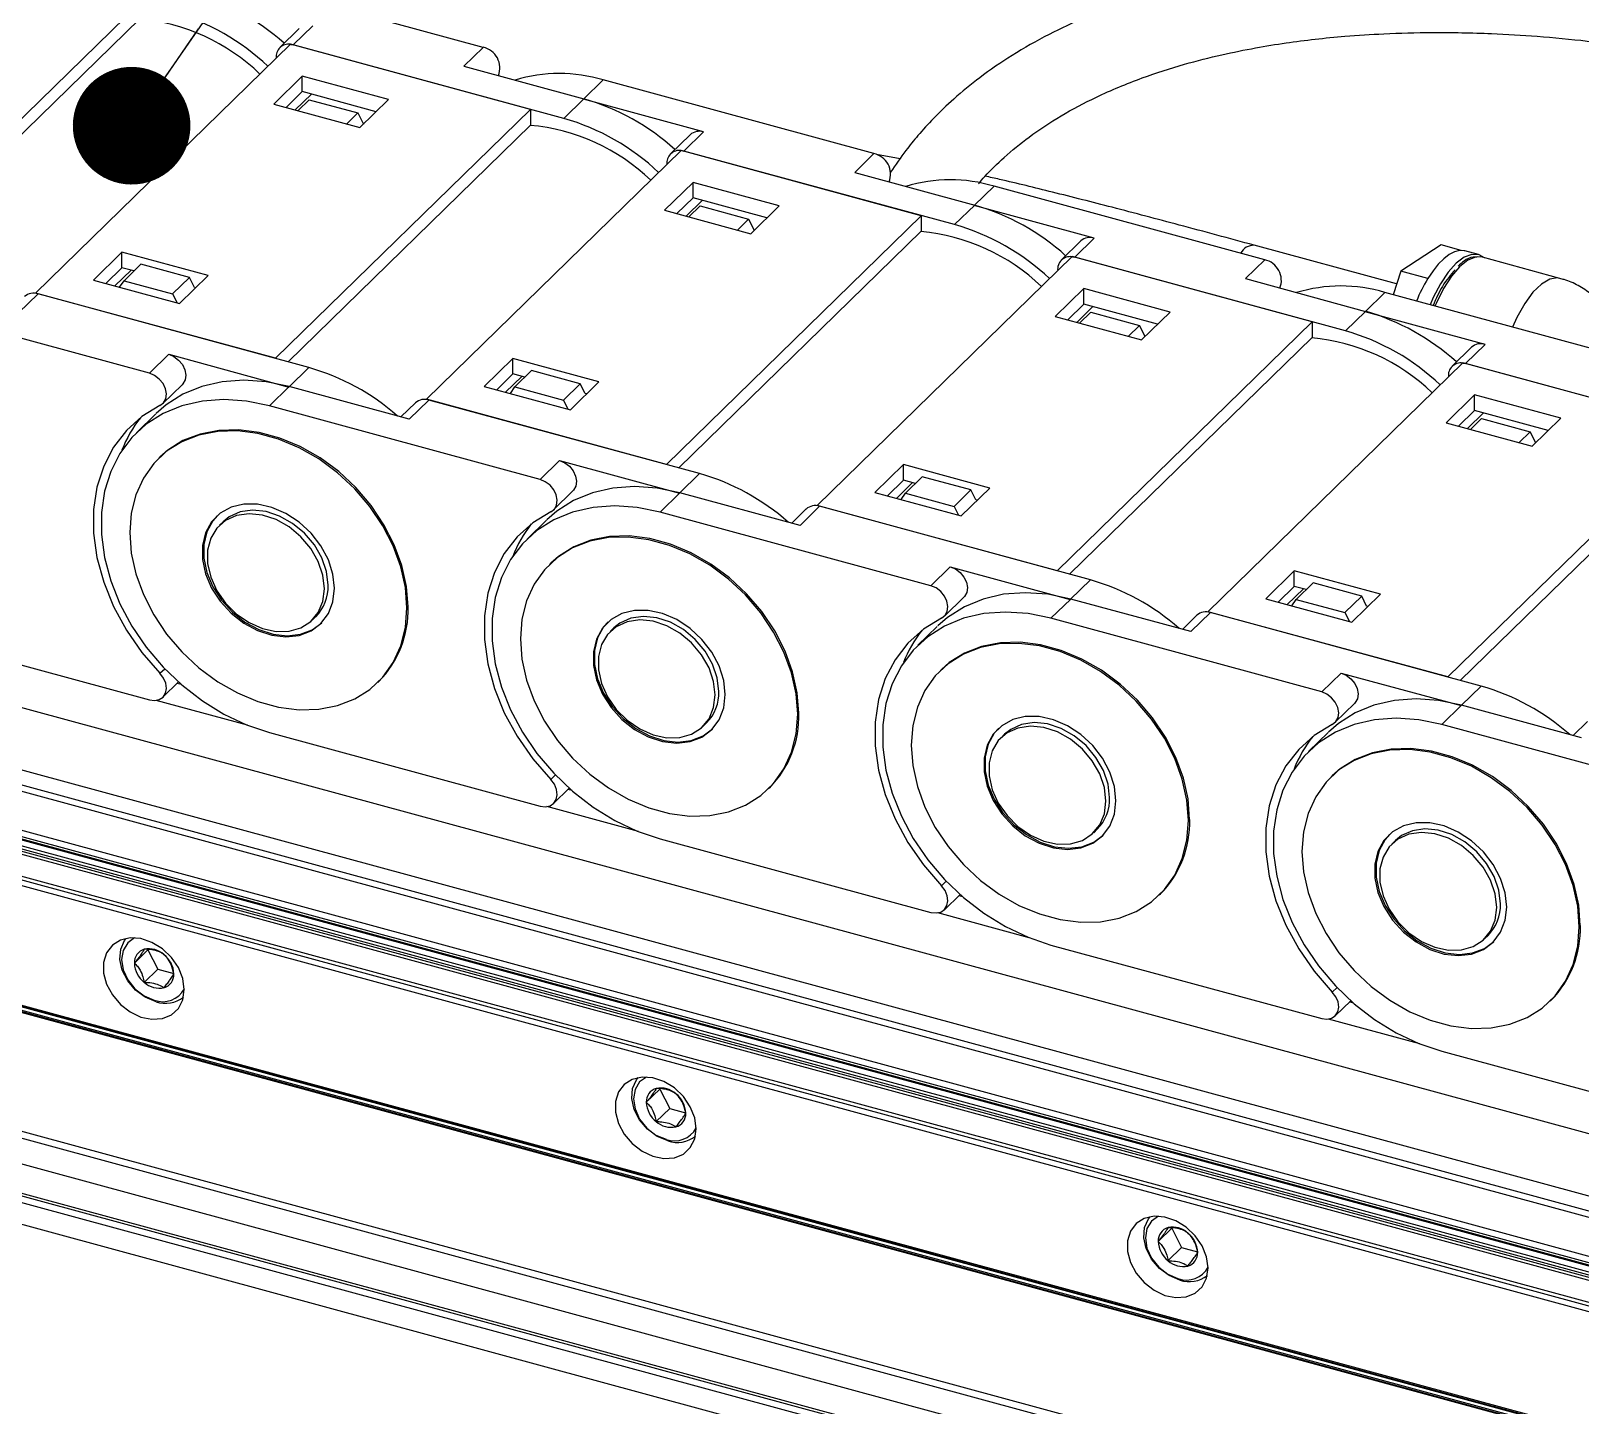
# Model space of a CAD drawing. Header units: millimetres. Extents: x 0 to 3353, y 0 to 2591.
# Drawn here: x 2324.9 to 2485.6, y 2037.5 to 2180 of the extents above; entities that cross this region are included whole.
import ezdxf

# ---------------------------------------------------------------- set-up
doc = ezdxf.new("R2010")
doc.units = ezdxf.units.MM
doc.header["$LTSCALE"] = 12
doc.layers.add('TITLE_BLOCK_BORDER', color=7, linetype='Continuous')
doc.dimstyles.new('SLDDIMSTYLE0', dxfattribs={"dimtxt": 0.18, "dimasz": 12.192, "dimexe": 0, "dimexo": 0.0625, "dimgap": 0, "dimtad": 0, "dimtih": 1, "dimtoh": 1, "dimdec": 0, "dimrnd": 1e-09, "dimzin": 0, "dimdsep": 46, "dimtxsty": 'Standard', "dimblk1": 'DOT', "dimblk2": 'DOT', "dimsah": 1, "dimcen": 0.09, "dimadec": 0, "dimazin": 0, "dimtfac": 12.192, "dimtdec": 0, "dimtofl": 0, "dimtmove": 0, "dimatfit": 3, "dimldrblk": 'DOT', "dimfxl": 0, "dimfrac": 2, "dimtolj": 1, "dimtzin": 0, "dimarcsym": 0})

# ---------------------------------------------------------------- blocks, each defined once
blk = doc.blocks.new('_DOT')
at = {"color": 0, "linetype": 'ByBlock', "lineweight": -2}
blk.add_line((-0.5, 0), (-1, 0), dxfattribs=at)
at = {"color": 0, "linetype": 'ByBlock', "const_width": 0.5}
blk.add_lwpolyline([(-0.25, 0, 1), (0.25, 0, 1)], format="xyb", close=True, dxfattribs=at)

msp = doc.modelspace()

# ---------------------------------------------------------------- linework, layer by layer
at = {"color": 8, "linetype": 'Continuous', "lineweight": 25}
for p, q in [((2625.63, 2027.83), (1947.48, 2212.14)), ((2621.56, 2020.95), (1945.85, 2204.59)), ((2621.35, 2020.35), (1946.17, 2203.85)), ((2597.66, 2022.73), (1947.05, 2199.55)), ((2597.27, 2022.18), (1947.1, 2198.88)), ((2597.09, 2021.89), (1947.12, 2198.54)), ((2596.73, 2021.37), (1947.14, 2197.92)), ((2596.39, 2021.13), (1947.15, 2197.58)), ((2595.73, 2020.76), (1947.15, 2197.03)), ((2581.3, 2008.53), (1955.82, 2178.52)), ((2581.3, 2008.34), (1955.9, 2178.31)), ((2570.66, 1998.88), (1956.22, 2165.88)), ((2567.94, 1996.22), (1956.22, 2162.48)), ((2565.29, 1993.64), (1956.22, 2159.17)), ((2564.74, 1993.1), (1956.22, 2158.49)), ((2562.93, 1991.33), (1956.22, 2156.23)), ((2338.31, 2113.4), (2338.8, 2113.87)), ((2347.39, 2108.01), (2337.92, 2110.59)), ((2378.82, 2102.39), (2379.3, 2102.87)), ((2387.9, 2097.01), (2378.42, 2099.58)), ((2419.32, 2091.38), (2419.81, 2091.86)), ((2428.4, 2086), (2418.93, 2088.57)), ((2459.83, 2080.37), (2460.32, 2080.85)), ((2468.91, 2074.99), (2459.44, 2077.56))]:
    msp.add_line(p, q, dxfattribs=at)
at = {"color": 7, "linetype": 'Continuous', "lineweight": 25}
for p, q in [((2622.06, 2022.36), (1944.47, 2206.52)), ((2597.14, 2021.97), (1947.11, 2198.63)), ((2596.12, 2020.97), (1947.15, 2197.35)), ((2587.82, 2020.64), (1947.15, 2194.76)), ((2587.46, 2020.36), (1947.15, 2194.38)), ((2587, 2019.91), (1947.15, 2193.81)), ((2371.82, 2178.27), (2343.75, 2185.9)), ((2309.79, 2157.06), (2336.21, 2182.84)), ((2336.21, 2181.23), (2311.07, 2156.7)), ((2352.11, 2178.53), (2354.14, 2180.51)), ((2581.3, 2009.06), (1955.52, 2179.13)), ((2581.3, 2008.95), (1955.59, 2179.01)), ((1955.61, 2178.96), (2581.3, 2008.91)), ((2352.75, 2180.23), (2350.72, 2178.25)), ((2581.3, 2008.38), (1955.88, 2178.36)), ((1955.9, 2178.3), (2581.3, 2008.33)), ((2325.42, 2152.81), (2351.84, 2178.59)), ((2376.72, 2171.83), (2351.84, 2178.59)), ((2351.88, 2178.58), (2352.11, 2178.53)), ((2380.18, 2170.9), (2352.11, 2178.53)), ((2371.82, 2178.27), (2369.81, 2176.31)), ((2369.81, 2176.31), (2382.25, 2172.93)), ((2353.06, 2175.29), (2350.1, 2172.4)), ((2362, 2172.86), (2353.06, 2175.29)), ((2353.06, 2173.68), (2353.06, 2175.29)), ((2382.21, 2172.89), (2384.26, 2174.89)), ((2412.32, 2167.26), (2384.26, 2174.89)), ((2350.1, 2172.4), (2359.03, 2169.97)), ((2353.06, 2173.68), (2351.39, 2172.05)), ((2352.33, 2171.79), (2354, 2173.42)), ((2353.79, 2172.84), (2352.63, 2171.71)), ((2360.71, 2171.6), (2353.06, 2173.68)), ((2353.79, 2172.84), (2358.83, 2171.47)), ((2359.03, 2169.97), (2362, 2172.86)), ((2380.18, 2170.9), (2382.25, 2172.93)), ((2394.65, 2169.5), (2382.21, 2172.89)), ((2350.3, 2146.05), (2376.72, 2171.83)), ((2358.83, 2171.47), (2357.67, 2170.34)), ((2358.83, 2171.47), (2359.4, 2170.32)), ((2376.72, 2171.83), (2376.72, 2170.22)), ((2376.72, 2170.22), (2351.58, 2145.69)), ((2393.25, 2169.22), (2391.22, 2167.24)), ((2392.62, 2167.52), (2394.65, 2169.5)), ((2365.93, 2141.8), (2392.34, 2167.58)), ((2417.22, 2160.82), (2392.34, 2167.58)), ((2392.39, 2167.57), (2392.62, 2167.52)), ((2420.68, 2159.9), (2392.62, 2167.52)), ((2412.32, 2167.26), (2410.32, 2165.3)), ((2415.03, 2166.73), (2412.57, 2167.16)), ((1956.22, 2165.16), (2570.09, 1998.33)), ((2393.57, 2164.28), (2390.61, 2161.39)), ((2402.5, 2161.85), (2393.57, 2164.28)), ((2393.57, 2162.67), (2393.57, 2164.28)), ((2410.32, 2165.3), (2422.76, 2161.92)), ((2393.57, 2162.67), (2391.9, 2161.04)), ((2401.21, 2160.59), (2393.57, 2162.67)), ((2422.71, 2161.88), (2424.77, 2163.88)), ((2452.83, 2156.25), (2424.77, 2163.88)), ((2390.61, 2161.39), (2399.54, 2158.96)), ((2392.84, 2160.78), (2394.51, 2162.41)), ((2394.29, 2161.83), (2393.14, 2160.7)), ((2394.29, 2161.83), (2399.33, 2160.46)), ((2399.54, 2158.96), (2402.5, 2161.85)), ((2420.68, 2159.9), (2422.76, 2161.92)), ((2435.16, 2158.5), (2422.71, 2161.88)), ((2565.51, 1993.86), (1956.22, 2159.45)), ((2390.81, 2135.04), (2417.22, 2160.82)), ((2399.33, 2160.46), (2398.18, 2159.33)), ((2399.33, 2160.46), (2399.9, 2159.31)), ((2417.22, 2160.82), (2417.22, 2159.21)), ((2417.22, 2159.21), (2392.09, 2134.68)), ((2433.76, 2158.21), (2431.73, 2156.23)), ((2433.13, 2156.51), (2435.16, 2158.5)), ((2334.37, 2157.05), (2331.41, 2154.15)), ((2343.31, 2154.62), (2334.37, 2157.05)), ((2334.37, 2155.43), (2334.37, 2157.05)), ((2406.43, 2130.79), (2432.85, 2156.58)), ((2457.73, 2149.81), (2432.85, 2156.58)), ((2432.9, 2156.56), (2433.13, 2156.51)), ((2461.19, 2148.89), (2433.13, 2156.51)), ((2452.83, 2156.25), (2450.82, 2154.3)), ((2466.5, 2153.75), (2451.73, 2157.76)), ((2471.13, 2157.79), (2466.92, 2155.07)), ((2473.2, 2157.23), (2471.13, 2157.79)), ((2474.99, 2156.79), (2473.58, 2157.18)), ((2475.39, 2156.51), (2474.92, 2156.56)), ((2483.43, 2154.33), (2475.39, 2156.51)), ((2334.37, 2155.43), (2332.7, 2153.8)), ((2335.31, 2155.18), (2333.64, 2153.55)), ((2335.61, 2155.1), (2334.37, 2155.43)), ((2334.58, 2154.09), (2336.32, 2155.79)), ((2341.36, 2154.42), (2336.32, 2155.79)), ((2340.34, 2151.73), (2343.31, 2154.62)), ((2466.92, 2155.07), (2466.15, 2152.63)), ((2469.73, 2154.3), (2466.92, 2155.07)), ((2331.41, 2154.15), (2340.34, 2151.73)), ((2334.12, 2153.42), (2334.58, 2154.09)), ((2334.58, 2154.09), (2339.62, 2152.72)), ((2339.62, 2152.72), (2341.36, 2154.42)), ((2341.87, 2153.4), (2341.36, 2154.42)), ((2342.01, 2153.36), (2341.87, 2153.4)), ((2434.08, 2153.27), (2431.11, 2150.38)), ((2443.01, 2150.84), (2434.08, 2153.27)), ((2434.08, 2151.66), (2434.08, 2153.27)), ((2450.82, 2154.3), (2463.27, 2150.91)), ((2337.21, 2144.5), (2309.15, 2152.12)), ((2325.68, 2152.73), (2323.64, 2150.75)), ((2325.42, 2152.81), (2325.41, 2152.78)), ((2350.3, 2146.05), (2325.42, 2152.81)), ((2353.74, 2145.1), (2325.68, 2152.73)), ((2339.62, 2152.72), (2340.08, 2151.8)), ((2434.08, 2151.66), (2432.41, 2150.03)), ((2433.34, 2149.77), (2435.01, 2151.4)), ((2441.72, 2149.58), (2434.08, 2151.66)), ((2463.22, 2150.87), (2465.27, 2152.87)), ((2493.34, 2145.25), (2465.27, 2152.87)), ((2431.11, 2150.38), (2440.05, 2147.95)), ((2431.31, 2124.03), (2457.73, 2149.81)), ((2434.8, 2150.82), (2433.64, 2149.69)), ((2434.8, 2150.82), (2439.84, 2149.45)), ((2440.05, 2147.95), (2443.01, 2150.84)), ((2457.73, 2149.81), (2457.73, 2148.2)), ((2461.19, 2148.89), (2463.27, 2150.91)), ((2475.66, 2147.49), (2463.22, 2150.87)), ((2457.73, 2148.2), (2432.59, 2123.67)), ((2439.84, 2149.45), (2438.68, 2148.32)), ((2439.84, 2149.45), (2440.41, 2148.3)), ((2474.27, 2147.2), (2472.24, 2145.22)), ((2473.63, 2145.51), (2475.66, 2147.49)), ((2337.21, 2144.5), (2339.22, 2146.46)), ((2339.22, 2146.46), (2351.66, 2143.07)), ((2350.3, 2146.05), (2350.3, 2146.03)), ((2353.74, 2145.1), (2351.66, 2143.07)), ((2374.88, 2146.04), (2371.92, 2143.14)), ((2383.81, 2143.61), (2374.88, 2146.04)), ((2374.88, 2144.43), (2374.88, 2146.04)), ((2446.94, 2119.78), (2473.35, 2145.57)), ((2498.23, 2138.8), (2473.35, 2145.57)), ((2473.4, 2145.55), (2473.63, 2145.51)), ((2501.7, 2137.88), (2473.63, 2145.51)), ((2374.88, 2144.43), (2373.21, 2142.79)), ((2375.82, 2144.17), (2374.14, 2142.54)), ((2376.12, 2144.09), (2374.88, 2144.43)), ((2375.09, 2143.08), (2376.83, 2144.78)), ((2381.87, 2143.41), (2376.83, 2144.78)), ((2380.13, 2141.71), (2381.87, 2143.41)), ((2380.85, 2140.72), (2383.81, 2143.61)), ((2382.37, 2142.39), (2381.87, 2143.41)), ((2338.61, 2141.35), (2340.61, 2143.31)), ((2351.71, 2143.12), (2349.65, 2141.11)), ((2364.15, 2139.74), (2351.71, 2143.12)), ((2365.93, 2141.8), (2365.92, 2141.77)), ((2390.81, 2135.04), (2365.93, 2141.8)), ((2371.92, 2143.14), (2380.85, 2140.72)), ((2374.63, 2142.41), (2375.09, 2143.08)), ((2375.09, 2143.08), (2380.13, 2141.71)), ((2382.52, 2142.35), (2382.37, 2142.39)), ((2474.58, 2142.26), (2471.62, 2139.37)), ((2483.52, 2139.83), (2474.58, 2142.26)), ((2474.58, 2140.65), (2474.58, 2142.26)), ((2337.87, 2140.28), (2335.86, 2138.32)), ((2377.72, 2133.49), (2349.65, 2141.11)), ((2364.78, 2141.44), (2363.29, 2139.97)), ((2366.18, 2141.72), (2364.15, 2139.74)), ((2394.24, 2134.09), (2366.18, 2141.72)), ((2380.13, 2141.71), (2380.59, 2140.79)), ((2474.58, 2140.65), (2472.91, 2139.02)), ((2473.85, 2138.76), (2475.52, 2140.4)), ((2482.22, 2138.57), (2474.58, 2140.65)), ((2471.62, 2139.37), (2480.55, 2136.94)), ((2471.82, 2113.02), (2498.23, 2138.8)), ((2475.3, 2139.81), (2474.15, 2138.68)), ((2475.3, 2139.81), (2480.35, 2138.44)), ((2480.55, 2136.94), (2483.52, 2139.83)), ((2498.23, 2137.19), (2473.1, 2112.66)), ((2480.35, 2138.44), (2479.19, 2137.31)), ((2480.35, 2138.44), (2480.91, 2137.29)), ((2338.3, 2135.81), (2338.19, 2135.7)), ((2377.72, 2133.49), (2379.72, 2135.45)), ((2379.72, 2135.45), (2392.17, 2132.06)), ((2390.81, 2135.04), (2390.81, 2135.03)), ((2394.24, 2134.09), (2392.17, 2132.06)), ((2415.39, 2135.03), (2412.42, 2132.14)), ((2424.32, 2132.6), (2415.39, 2135.03)), ((2415.39, 2133.42), (2415.39, 2135.03)), ((2415.59, 2132.07), (2417.33, 2133.77)), ((2422.37, 2132.4), (2417.33, 2133.77)), ((2379.11, 2130.34), (2381.12, 2132.3)), ((2392.21, 2132.11), (2390.16, 2130.11)), ((2404.66, 2128.73), (2392.21, 2132.11)), ((2412.42, 2132.14), (2421.36, 2129.71)), ((2415.39, 2133.42), (2413.71, 2131.78)), ((2416.32, 2133.16), (2414.65, 2131.53)), ((2416.62, 2133.08), (2415.39, 2133.42)), ((2420.63, 2130.7), (2422.37, 2132.4)), ((2421.36, 2129.71), (2424.32, 2132.6)), ((2422.88, 2131.38), (2422.37, 2132.4)), ((2406.69, 2130.71), (2404.66, 2128.73)), ((2406.43, 2130.79), (2406.42, 2130.76)), ((2431.31, 2124.03), (2406.43, 2130.79)), ((2434.75, 2123.08), (2406.69, 2130.71)), ((2415.13, 2131.4), (2415.59, 2132.07)), ((2415.59, 2132.07), (2420.63, 2130.7)), ((2420.63, 2130.7), (2421.09, 2129.78)), ((2423.03, 2131.34), (2422.88, 2131.38)), ((2344.85, 2129.11), (2344.48, 2128.74)), ((2378.37, 2129.27), (2376.37, 2127.31)), ((2418.22, 2122.48), (2390.16, 2130.11)), ((2405.29, 2130.43), (2403.79, 2128.96)), ((2378.81, 2124.81), (2378.69, 2124.69)), ((2418.22, 2122.48), (2420.23, 2124.44)), ((2420.23, 2124.44), (2432.67, 2121.06)), ((2431.31, 2124.03), (2431.31, 2124.02)), ((2434.75, 2123.08), (2432.67, 2121.06)), ((2455.89, 2124.02), (2452.93, 2121.13)), ((2464.83, 2121.59), (2455.89, 2124.02)), ((2455.89, 2122.41), (2455.89, 2124.02)), ((2456.1, 2121.06), (2457.84, 2122.76)), ((2462.88, 2121.39), (2457.84, 2122.76)), ((2419.62, 2119.33), (2421.63, 2121.29)), ((2432.72, 2121.1), (2430.67, 2119.1)), ((2445.16, 2117.72), (2432.72, 2121.1)), ((2452.93, 2121.13), (2461.86, 2118.7)), ((2455.89, 2122.41), (2454.22, 2120.78)), ((2456.83, 2122.15), (2455.16, 2120.52)), ((2455.64, 2120.39), (2456.1, 2121.06)), ((2457.13, 2122.07), (2455.89, 2122.41)), ((2456.1, 2121.06), (2461.14, 2119.69)), ((2461.14, 2119.69), (2462.88, 2121.39)), ((2461.86, 2118.7), (2464.83, 2121.59)), ((2463.39, 2120.37), (2462.88, 2121.39)), ((2354.08, 2118.9), (2354.46, 2119.27)), ((2445.8, 2119.42), (2444.3, 2117.95)), ((2447.19, 2119.7), (2445.16, 2117.72)), ((2446.94, 2119.78), (2446.93, 2119.75)), ((2471.82, 2113.02), (2446.94, 2119.78)), ((2475.26, 2112.07), (2447.19, 2119.7)), ((2461.14, 2119.69), (2461.6, 2118.77)), ((2463.53, 2120.33), (2463.39, 2120.37)), ((2309.15, 2118.27), (2337.21, 2110.64)), ((2385.36, 2118.1), (2384.99, 2117.73)), ((2418.88, 2118.26), (2416.87, 2116.3)), ((2458.73, 2111.47), (2430.67, 2119.1)), ((2419.32, 2113.8), (2419.2, 2113.68)), ((2458.73, 2111.47), (2460.74, 2113.43)), ((2460.74, 2113.43), (2473.18, 2110.05)), ((2471.82, 2113.02), (2471.82, 2113.01)), ((2338.61, 2110.92), (2340.22, 2112.5)), ((2340.51, 2112.25), (2340.08, 2112.36)), ((2360.89, 2112.44), (2361, 2112.56)), ((2475.26, 2112.07), (2473.18, 2110.05)), ((2460.13, 2108.32), (2462.13, 2110.28)), ((2473.23, 2110.09), (2471.17, 2108.09)), ((2485.67, 2106.71), (2473.23, 2110.09)), ((2394.59, 2107.89), (2394.96, 2108.26)), ((2499.24, 2100.46), (2471.17, 2108.09)), ((2486.3, 2108.41), (2484.8, 2106.95)), ((2349.65, 2107.26), (2377.72, 2099.63)), ((2425.86, 2107.09), (2425.49, 2106.72)), ((2459.39, 2107.25), (2457.38, 2105.29)), ((2459.82, 2102.79), (2459.71, 2102.67)), ((2379.11, 2099.91), (2380.73, 2101.49)), ((2381.02, 2101.24), (2380.59, 2101.35)), ((2401.39, 2101.43), (2401.51, 2101.55)), ((2435.1, 2096.88), (2435.47, 2097.25)), ((2390.16, 2096.25), (2418.22, 2088.62)), ((2466.37, 2096.08), (2466, 2095.71)), ((2419.62, 2088.9), (2421.24, 2090.48)), ((2421.52, 2090.23), (2421.1, 2090.34)), ((2441.9, 2090.43), (2442.02, 2090.54)), ((2475.6, 2085.87), (2475.98, 2086.24)), ((2337.06, 2084.73), (2335.66, 2083.36)), ((2337.06, 2084.73), (2338.08, 2082.74)), ((2430.67, 2085.24), (2458.73, 2077.61)), ((2338.08, 2082.74), (2336.68, 2081.37)), ((2338.08, 2082.74), (2339.74, 2082.29)), ((2460.13, 2077.9), (2461.74, 2079.47)), ((2462.03, 2079.22), (2461.6, 2079.34)), ((2482.41, 2079.42), (2482.52, 2079.53)), ((2471.17, 2074.23), (2499.24, 2066.6)), ((2390.12, 2070.31), (2388.72, 2068.94)), ((2390.12, 2070.31), (2391.15, 2068.31)), ((2391.15, 2068.31), (2389.75, 2066.95)), ((2391.15, 2068.31), (2392.8, 2067.86)), ((2443.19, 2055.88), (2441.79, 2054.52)), ((2443.19, 2055.88), (2444.21, 2053.89)), ((2444.21, 2053.89), (2442.81, 2052.53)), ((2444.21, 2053.89), (2445.87, 2053.44))]:
    msp.add_line(p, q, dxfattribs=at)
at = {"color": 7, "linetype": 'Continuous', "lineweight": 25, "flags": 128}
for points in [[(2473.58, 2157.18), (2473.49, 2157.2), (2473, 2157.22), (2472.48, 2157.08), (2471.93, 2156.8), (2471.38, 2156.37), (2470.82, 2155.81), (2470.27, 2155.11), (2469.73, 2154.3)], [(2475.61, 2156.45), (2475.04, 2156.78), (2474.31, 2156.82), (2473.51, 2156.52), (2472.68, 2155.9), (2471.84, 2154.96), (2471.03, 2153.76), (2470.29, 2152.33), (2469.96, 2151.6)], [(2339.22, 2146.46), (2339.76, 2146.23), (2340.24, 2145.86), (2340.63, 2145.39), (2340.89, 2144.85), (2340.99, 2144.31), (2340.92, 2143.8), (2340.69, 2143.39), (2340.61, 2143.31)], [(2338.31, 2141.14), (2338.68, 2141.43), (2338.91, 2141.84), (2338.98, 2142.35), (2338.88, 2142.89), (2338.63, 2143.43), (2338.24, 2143.9), (2337.75, 2144.27), (2337.21, 2144.5)], [(2351.71, 2143.12), (2349.33, 2143.61), (2347, 2143.77), (2344.75, 2143.61), (2342.63, 2143.12), (2340.68, 2142.32), (2338.94, 2141.21), (2337.91, 2140.32)], [(2349.65, 2141.11), (2347.28, 2141.6), (2344.94, 2141.77), (2342.7, 2141.6), (2340.58, 2141.12), (2338.63, 2140.31), (2336.89, 2139.21), (2335.38, 2137.83), (2334.15, 2136.19), (2333.2, 2134.33), (2332.55, 2132.28), (2332.23, 2130.08), (2332.23, 2127.77), (2332.55, 2125.39), (2333.2, 2122.99), (2334.15, 2120.61), (2335.38, 2118.3), (2336.89, 2116.1), (2338.63, 2114.05), (2340.58, 2112.19), (2342.7, 2110.55), (2344.94, 2109.16), (2347.28, 2108.06), (2349.65, 2107.26)], [(2338.31, 2141.14), (2336.44, 2140), (2334.83, 2138.55), (2333.5, 2136.83), (2332.48, 2134.86), (2331.78, 2132.69), (2331.43, 2130.36), (2331.43, 2127.91), (2331.78, 2125.39), (2332.48, 2122.85), (2333.5, 2120.33), (2334.83, 2117.88), (2336.44, 2115.56), (2338.31, 2113.4)], [(2364.03, 2120.28), (2363.87, 2122.4), (2363.39, 2124.56), (2362.6, 2126.71), (2361.53, 2128.8), (2360.19, 2130.8), (2358.61, 2132.64), (2356.84, 2134.3), (2354.9, 2135.72), (2352.85, 2136.9), (2350.73, 2137.78), (2348.58, 2138.37), (2346.46, 2138.63), (2344.4, 2138.58), (2342.47, 2138.2), (2340.69, 2137.51), (2339.12, 2136.52), (2338.3, 2135.81)], [(2363.91, 2120.17), (2363.75, 2122.29), (2363.27, 2124.44), (2362.49, 2126.6), (2361.41, 2128.69), (2360.07, 2130.68), (2358.5, 2132.53), (2356.72, 2134.18), (2354.79, 2135.61), (2352.74, 2136.78), (2350.61, 2137.67), (2348.46, 2138.25), (2346.34, 2138.52), (2344.29, 2138.46), (2342.35, 2138.09), (2340.58, 2137.4), (2339, 2136.41), (2337.66, 2135.15), (2336.59, 2133.63), (2335.8, 2131.91), (2335.33, 2130.01), (2335.17, 2127.98), (2335.33, 2125.86), (2335.8, 2123.7), (2336.59, 2121.55), (2337.66, 2119.45), (2339, 2117.46), (2340.58, 2115.62), (2342.35, 2113.96), (2344.29, 2112.53), (2346.34, 2111.36), (2348.46, 2110.47), (2350.61, 2109.89), (2352.74, 2109.62), (2354.79, 2109.68), (2356.72, 2110.06), (2358.5, 2110.75), (2360.07, 2111.73), (2361.41, 2113), (2362.49, 2114.51), (2363.27, 2116.23), (2363.75, 2118.13), (2363.91, 2120.17)], [(2379.72, 2135.45), (2380.26, 2135.22), (2380.75, 2134.85), (2381.14, 2134.38), (2381.39, 2133.84), (2381.49, 2133.3), (2381.42, 2132.79), (2381.19, 2132.38), (2381.12, 2132.3)], [(2378.82, 2130.13), (2379.19, 2130.42), (2379.42, 2130.83), (2379.49, 2131.34), (2379.39, 2131.88), (2379.13, 2132.42), (2378.74, 2132.89), (2378.25, 2133.26), (2377.72, 2133.49)], [(2392.21, 2132.11), (2389.84, 2132.6), (2387.5, 2132.76), (2385.25, 2132.6), (2383.14, 2132.11), (2381.19, 2131.31), (2379.45, 2130.21), (2378.42, 2129.31)], [(2356.39, 2122.21), (2356.23, 2123.68), (2355.76, 2125.17), (2354.99, 2126.61), (2353.97, 2127.93), (2352.75, 2129.07), (2351.37, 2129.97), (2349.91, 2130.6), (2348.43, 2130.93), (2347, 2130.93), (2345.69, 2130.62), (2344.56, 2129.99), (2343.66, 2129.09), (2343.04, 2127.96), (2342.72, 2126.64), (2342.72, 2125.21), (2343.04, 2123.72), (2343.66, 2122.24), (2344.56, 2120.86), (2345.69, 2119.62), (2347, 2118.59), (2348.43, 2117.82), (2349.91, 2117.34), (2351.37, 2117.17), (2352.75, 2117.33), (2353.97, 2117.8), (2354.99, 2118.57), (2355.76, 2119.59), (2356.23, 2120.82), (2356.39, 2122.21)], [(2390.16, 2130.11), (2387.78, 2130.59), (2385.45, 2130.76), (2383.2, 2130.6), (2381.08, 2130.11), (2379.14, 2129.3), (2377.39, 2128.2), (2375.89, 2126.82), (2374.65, 2125.18), (2373.7, 2123.32), (2373.06, 2121.27), (2372.73, 2119.07), (2372.73, 2116.76), (2373.06, 2114.38), (2373.7, 2111.98), (2374.65, 2109.6), (2375.89, 2107.29), (2377.39, 2105.09), (2379.14, 2103.04), (2381.08, 2101.18), (2383.2, 2099.54), (2385.45, 2098.16), (2387.78, 2097.05), (2390.16, 2096.25)], [(2344.24, 2129.73), (2343.78, 2129.21), (2343.16, 2128.07), (2342.84, 2126.76), (2342.84, 2125.32), (2343.16, 2123.83), (2343.78, 2122.36), (2344.68, 2120.97), (2345.81, 2119.73), (2347.12, 2118.7), (2348.55, 2117.93), (2350.03, 2117.45), (2351.49, 2117.29), (2352.86, 2117.44), (2354.09, 2117.92), (2355.07, 2118.64)], [(2355.36, 2122.17), (2355.2, 2123.57), (2354.71, 2124.99), (2353.94, 2126.34), (2352.91, 2127.56), (2351.69, 2128.58), (2350.34, 2129.34), (2348.93, 2129.8), (2347.54, 2129.94), (2346.24, 2129.75), (2345.11, 2129.24), (2344.2, 2128.44), (2343.57, 2127.39), (2343.24, 2126.15), (2343.24, 2124.78), (2343.57, 2123.36), (2344.2, 2121.96), (2345.11, 2120.67), (2346.24, 2119.54), (2347.54, 2118.65), (2348.93, 2118.03), (2350.34, 2117.73), (2351.69, 2117.76), (2352.91, 2118.11), (2353.94, 2118.77), (2354.71, 2119.7), (2355.2, 2120.85), (2355.36, 2122.17)], [(2355.73, 2122.53), (2355.57, 2123.94), (2355.09, 2125.35), (2354.31, 2126.71), (2353.29, 2127.93), (2352.06, 2128.94), (2350.71, 2129.7), (2349.3, 2130.16), (2347.91, 2130.3), (2346.61, 2130.12), (2345.48, 2129.61), (2344.85, 2129.11)], [(2378.82, 2130.13), (2376.95, 2128.99), (2375.33, 2127.54), (2374, 2125.82), (2372.98, 2123.85), (2372.29, 2121.69), (2371.94, 2119.35), (2371.94, 2116.9), (2372.29, 2114.38), (2372.98, 2111.84), (2374, 2109.32), (2375.33, 2106.87), (2376.95, 2104.55), (2378.82, 2102.39)], [(2404.42, 2109.16), (2404.26, 2111.28), (2403.78, 2113.44), (2402.99, 2115.59), (2401.92, 2117.68), (2400.58, 2119.67), (2399, 2121.52), (2397.23, 2123.17), (2395.29, 2124.6), (2393.24, 2125.77), (2391.12, 2126.66), (2388.97, 2127.24), (2386.85, 2127.51), (2384.79, 2127.46), (2382.86, 2127.08), (2381.08, 2126.39), (2379.51, 2125.4), (2378.17, 2124.14), (2377.1, 2122.63), (2376.31, 2120.9), (2375.83, 2119), (2375.67, 2116.97), (2375.83, 2114.85), (2376.31, 2112.69), (2377.1, 2110.54), (2378.17, 2108.44), (2379.51, 2106.45), (2381.08, 2104.61), (2382.86, 2102.95), (2384.79, 2101.52), (2386.85, 2100.35), (2388.97, 2099.46), (2391.12, 2098.88), (2393.24, 2098.61), (2395.29, 2098.67), (2397.23, 2099.05), (2399, 2099.74), (2400.58, 2100.73), (2401.92, 2101.99), (2402.99, 2103.5), (2403.78, 2105.22), (2404.26, 2107.12), (2404.42, 2109.16)], [(2404.53, 2109.27), (2404.37, 2111.39), (2403.89, 2113.55), (2403.11, 2115.7), (2402.04, 2117.8), (2400.7, 2119.79), (2399.12, 2121.63), (2397.35, 2123.29), (2395.41, 2124.72), (2393.36, 2125.89), (2391.23, 2126.77), (2389.09, 2127.36), (2386.96, 2127.63), (2384.91, 2127.57), (2382.97, 2127.19), (2381.2, 2126.5), (2379.63, 2125.51), (2378.81, 2124.81)], [(2420.23, 2124.44), (2420.77, 2124.21), (2421.25, 2123.84), (2421.64, 2123.37), (2421.9, 2122.83), (2422, 2122.29), (2421.93, 2121.78), (2421.7, 2121.37), (2421.63, 2121.29)], [(2419.32, 2119.12), (2419.69, 2119.41), (2419.92, 2119.82), (2419.99, 2120.33), (2419.89, 2120.87), (2419.64, 2121.41), (2419.25, 2121.88), (2418.76, 2122.25), (2418.22, 2122.48)], [(2432.72, 2121.1), (2430.34, 2121.59), (2428.01, 2121.75), (2425.76, 2121.59), (2423.64, 2121.1), (2421.7, 2120.3), (2419.95, 2119.2), (2418.93, 2118.31)], [(2396.9, 2111.2), (2396.74, 2112.67), (2396.26, 2114.16), (2395.5, 2115.6), (2394.48, 2116.92), (2393.25, 2118.06), (2391.88, 2118.97), (2390.41, 2119.6), (2388.93, 2119.92), (2387.51, 2119.92), (2386.2, 2119.61), (2385.07, 2118.98), (2384.17, 2118.08), (2383.55, 2116.95), (2383.23, 2115.63), (2383.23, 2114.2), (2383.55, 2112.71), (2384.17, 2111.23), (2385.07, 2109.85), (2386.2, 2108.61), (2387.51, 2107.58), (2388.93, 2106.81), (2390.41, 2106.33), (2391.88, 2106.16), (2393.25, 2106.32), (2394.48, 2106.79), (2395.5, 2107.56), (2396.26, 2108.58), (2396.74, 2109.82), (2396.9, 2111.2)], [(2396.24, 2111.52), (2396.08, 2112.93), (2395.59, 2114.34), (2394.82, 2115.7), (2393.79, 2116.92), (2392.57, 2117.93), (2391.22, 2118.69), (2389.81, 2119.16), (2388.42, 2119.3), (2387.12, 2119.11), (2385.99, 2118.6), (2385.36, 2118.1)], [(2430.67, 2119.1), (2428.29, 2119.59), (2425.95, 2119.75), (2423.71, 2119.59), (2421.59, 2119.1), (2419.64, 2118.3), (2417.9, 2117.19), (2416.4, 2115.81), (2415.16, 2114.17), (2414.21, 2112.31), (2413.56, 2110.26), (2413.24, 2108.06), (2413.24, 2105.75), (2413.56, 2103.37), (2414.21, 2100.97), (2415.16, 2098.59), (2416.4, 2096.28), (2417.9, 2094.08), (2419.64, 2092.03), (2421.59, 2090.17), (2423.71, 2088.53), (2425.95, 2087.15), (2428.29, 2086.04), (2430.67, 2085.24)], [(2384.75, 2118.72), (2384.29, 2118.2), (2383.67, 2117.06), (2383.35, 2115.75), (2383.35, 2114.31), (2383.67, 2112.82), (2384.29, 2111.35), (2385.18, 2109.96), (2386.31, 2108.72), (2387.62, 2107.69), (2389.05, 2106.92), (2390.53, 2106.44), (2391.99, 2106.28), (2393.37, 2106.43), (2394.6, 2106.91), (2395.57, 2107.63)], [(2395.87, 2111.16), (2395.7, 2112.56), (2395.22, 2113.98), (2394.44, 2115.33), (2393.42, 2116.55), (2392.2, 2117.57), (2390.84, 2118.33), (2389.43, 2118.79), (2388.04, 2118.93), (2386.75, 2118.74), (2385.61, 2118.23), (2384.71, 2117.43), (2384.07, 2116.38), (2383.75, 2115.14), (2383.75, 2113.77), (2384.07, 2112.35), (2384.71, 2110.95), (2385.61, 2109.66), (2386.75, 2108.54), (2388.04, 2107.64), (2389.43, 2107.03), (2390.84, 2106.72), (2392.2, 2106.75), (2393.42, 2107.1), (2394.44, 2107.76), (2395.22, 2108.69), (2395.7, 2109.85), (2395.87, 2111.16)], [(2419.32, 2119.12), (2417.45, 2117.98), (2415.84, 2116.53), (2414.51, 2114.81), (2413.49, 2112.85), (2412.8, 2110.68), (2412.45, 2108.34), (2412.45, 2105.89), (2412.8, 2103.37), (2413.49, 2100.83), (2414.51, 2098.31), (2415.84, 2095.86), (2417.45, 2093.54), (2419.32, 2091.38)], [(2444.92, 2098.15), (2444.76, 2100.27), (2444.28, 2102.43), (2443.5, 2104.58), (2442.42, 2106.67), (2441.09, 2108.66), (2439.51, 2110.51), (2437.74, 2112.16), (2435.8, 2113.59), (2433.75, 2114.76), (2431.62, 2115.65), (2429.48, 2116.24), (2427.35, 2116.5), (2425.3, 2116.45), (2423.36, 2116.07), (2421.59, 2115.38), (2420.01, 2114.39), (2418.68, 2113.13), (2417.6, 2111.62), (2416.82, 2109.89), (2416.34, 2107.99), (2416.18, 2105.96), (2416.34, 2103.84), (2416.82, 2101.68), (2417.6, 2099.53), (2418.68, 2097.43), (2420.01, 2095.44), (2421.59, 2093.6), (2423.36, 2091.94), (2425.3, 2090.51), (2427.35, 2089.34), (2429.48, 2088.46), (2431.62, 2087.87), (2433.75, 2087.61), (2435.8, 2087.66), (2437.74, 2088.04), (2439.51, 2088.73), (2441.09, 2089.72), (2442.42, 2090.98), (2443.5, 2092.49), (2444.28, 2094.22), (2444.76, 2096.12), (2444.92, 2098.15)], [(2445.04, 2098.26), (2444.88, 2100.38), (2444.4, 2102.54), (2443.62, 2104.69), (2442.54, 2106.79), (2441.2, 2108.78), (2439.63, 2110.62), (2437.85, 2112.28), (2435.92, 2113.71), (2433.86, 2114.88), (2431.74, 2115.77), (2429.59, 2116.35), (2427.47, 2116.62), (2425.42, 2116.56), (2423.48, 2116.18), (2421.71, 2115.49), (2420.13, 2114.51), (2419.32, 2113.8)], [(2337.21, 2110.64), (2337.75, 2110.57), (2338.24, 2110.68), (2338.63, 2110.94), (2338.88, 2111.33), (2338.98, 2111.83), (2338.91, 2112.37), (2338.68, 2112.91), (2338.31, 2113.4)], [(2460.74, 2113.43), (2461.27, 2113.2), (2461.76, 2112.83), (2462.15, 2112.36), (2462.41, 2111.82), (2462.5, 2111.28), (2462.43, 2110.77), (2462.2, 2110.36), (2462.13, 2110.28)], [(2459.83, 2108.11), (2460.2, 2108.4), (2460.43, 2108.82), (2460.5, 2109.32), (2460.4, 2109.87), (2460.14, 2110.4), (2459.75, 2110.87), (2459.27, 2111.24), (2458.73, 2111.47)], [(2473.23, 2110.09), (2470.85, 2110.58), (2468.51, 2110.75), (2466.27, 2110.58), (2464.15, 2110.09), (2462.2, 2109.29), (2460.46, 2108.19), (2459.43, 2107.3)], [(2437.4, 2100.19), (2437.24, 2101.66), (2436.77, 2103.15), (2436.01, 2104.59), (2434.99, 2105.91), (2433.76, 2107.05), (2432.38, 2107.96), (2430.92, 2108.59), (2429.44, 2108.91), (2428.01, 2108.91), (2426.7, 2108.6), (2425.57, 2107.97), (2424.68, 2107.08), (2424.05, 2105.94), (2423.74, 2104.62), (2423.74, 2103.19), (2424.05, 2101.7), (2424.68, 2100.23), (2425.57, 2098.84), (2426.7, 2097.6), (2428.01, 2096.57), (2429.44, 2095.8), (2430.92, 2095.32), (2432.38, 2095.15), (2433.76, 2095.31), (2434.99, 2095.78), (2436.01, 2096.55), (2436.77, 2097.57), (2437.24, 2098.81), (2437.4, 2100.19)], [(2436.75, 2100.52), (2436.58, 2101.92), (2436.1, 2103.34), (2435.32, 2104.69), (2434.3, 2105.91), (2433.08, 2106.92), (2431.72, 2107.68), (2430.31, 2108.15), (2428.92, 2108.29), (2427.63, 2108.1), (2426.49, 2107.59), (2425.86, 2107.09)], [(2459.83, 2108.11), (2457.96, 2106.97), (2456.35, 2105.52), (2455.02, 2103.8), (2453.99, 2101.84), (2453.3, 2099.67), (2452.95, 2097.34), (2452.95, 2094.89), (2453.3, 2092.36), (2453.99, 2089.82), (2455.02, 2087.3), (2456.35, 2084.85), (2457.96, 2082.53), (2459.83, 2080.37)], [(2471.17, 2108.09), (2468.79, 2108.58), (2466.46, 2108.74), (2464.21, 2108.58), (2462.1, 2108.09), (2460.15, 2107.29), (2458.41, 2106.18), (2456.9, 2104.8), (2455.66, 2103.16), (2454.71, 2101.3), (2454.07, 2099.25), (2453.75, 2097.05), (2453.75, 2094.74), (2454.07, 2092.36), (2454.71, 2089.96), (2455.66, 2087.59), (2456.9, 2085.27), (2458.41, 2083.07), (2460.15, 2081.02), (2462.1, 2079.16), (2464.21, 2077.52), (2466.46, 2076.14), (2468.79, 2075.03), (2471.17, 2074.23)], [(2425.25, 2107.71), (2424.79, 2107.19), (2424.17, 2106.05), (2423.85, 2104.74), (2423.85, 2103.3), (2424.17, 2101.81), (2424.79, 2100.34), (2425.69, 2098.95), (2426.82, 2097.71), (2428.13, 2096.69), (2429.56, 2095.91), (2431.04, 2095.43), (2432.5, 2095.27), (2433.88, 2095.43), (2435.1, 2095.9), (2436.08, 2096.62)], [(2436.37, 2100.15), (2436.21, 2101.55), (2435.73, 2102.97), (2434.95, 2104.33), (2433.92, 2105.54), (2432.7, 2106.56), (2431.35, 2107.32), (2429.94, 2107.78), (2428.55, 2107.92), (2427.25, 2107.73), (2426.12, 2107.22), (2425.21, 2106.42), (2424.58, 2105.37), (2424.25, 2104.13), (2424.25, 2102.76), (2424.58, 2101.34), (2425.21, 2099.95), (2426.12, 2098.65), (2427.25, 2097.53), (2428.55, 2096.63), (2429.94, 2096.02), (2431.35, 2095.71), (2432.7, 2095.74), (2433.92, 2096.09), (2434.95, 2096.75), (2435.73, 2097.68), (2436.21, 2098.84), (2436.37, 2100.15)], [(2485.43, 2087.14), (2485.27, 2089.26), (2484.79, 2091.42), (2484.01, 2093.57), (2482.93, 2095.66), (2481.59, 2097.66), (2480.02, 2099.5), (2478.24, 2101.16), (2476.31, 2102.58), (2474.25, 2103.76), (2472.13, 2104.64), (2469.98, 2105.23), (2467.86, 2105.49), (2465.81, 2105.44), (2463.87, 2105.06), (2462.1, 2104.37), (2460.52, 2103.38), (2459.18, 2102.12), (2458.11, 2100.61), (2457.32, 2098.88), (2456.85, 2096.98), (2456.68, 2094.95), (2456.85, 2092.83), (2457.32, 2090.67), (2458.11, 2088.52), (2459.18, 2086.43), (2460.52, 2084.43), (2462.1, 2082.59), (2463.87, 2080.94), (2465.81, 2079.51), (2467.86, 2078.33), (2469.98, 2077.45), (2472.13, 2076.86), (2474.25, 2076.6), (2476.31, 2076.65), (2478.24, 2077.03), (2480.02, 2077.72), (2481.59, 2078.71), (2482.93, 2079.97), (2484.01, 2081.48), (2484.79, 2083.21), (2485.27, 2085.11), (2485.43, 2087.14)], [(2485.54, 2087.25), (2485.38, 2089.37), (2484.91, 2091.53), (2484.12, 2093.68), (2483.05, 2095.78), (2481.71, 2097.77), (2480.13, 2099.61), (2478.36, 2101.27), (2476.42, 2102.7), (2474.37, 2103.87), (2472.25, 2104.76), (2470.1, 2105.34), (2467.98, 2105.61), (2465.92, 2105.55), (2463.99, 2105.17), (2462.21, 2104.48), (2460.64, 2103.5), (2459.82, 2102.79)], [(2377.72, 2099.63), (2378.25, 2099.56), (2378.74, 2099.67), (2379.13, 2099.93), (2379.39, 2100.33), (2379.49, 2100.82), (2379.42, 2101.36), (2379.19, 2101.9), (2378.82, 2102.39)], [(2477.91, 2089.18), (2477.75, 2090.65), (2477.28, 2092.14), (2476.51, 2093.58), (2475.49, 2094.9), (2474.27, 2096.04), (2472.89, 2096.95), (2471.43, 2097.58), (2469.95, 2097.9), (2468.52, 2097.91), (2467.21, 2097.59), (2466.08, 2096.97), (2465.18, 2096.07), (2464.56, 2094.93), (2464.24, 2093.62), (2464.24, 2092.18), (2464.56, 2090.69), (2465.18, 2089.22), (2466.08, 2087.83), (2467.21, 2086.59), (2468.52, 2085.56), (2469.95, 2084.79), (2471.43, 2084.31), (2472.89, 2084.15), (2474.27, 2084.3), (2475.49, 2084.78), (2476.51, 2085.54), (2477.28, 2086.57), (2477.75, 2087.8), (2477.91, 2089.18)], [(2476.88, 2089.14), (2476.72, 2090.55), (2476.23, 2091.96), (2475.46, 2093.32), (2474.43, 2094.53), (2473.21, 2095.55), (2471.86, 2096.31), (2470.45, 2096.77), (2469.06, 2096.91), (2467.76, 2096.72), (2466.63, 2096.22), (2465.72, 2095.41), (2465.09, 2094.36), (2464.76, 2093.12), (2464.76, 2091.75), (2465.09, 2090.33), (2465.72, 2088.94), (2466.63, 2087.64), (2467.76, 2086.52), (2469.06, 2085.62), (2470.45, 2085.01), (2471.86, 2084.7), (2473.21, 2084.73), (2474.43, 2085.08), (2475.46, 2085.74), (2476.23, 2086.67), (2476.72, 2087.83), (2476.88, 2089.14)], [(2477.25, 2089.51), (2477.09, 2090.91), (2476.61, 2092.33), (2475.83, 2093.68), (2474.8, 2094.9), (2473.58, 2095.92), (2472.23, 2096.68), (2470.82, 2097.14), (2469.43, 2097.28), (2468.13, 2097.09), (2467, 2096.58), (2466.37, 2096.08)], [(2465.76, 2096.71), (2465.3, 2096.18), (2464.68, 2095.05), (2464.36, 2093.73), (2464.36, 2092.29), (2464.68, 2090.8), (2465.3, 2089.33), (2466.2, 2087.94), (2467.33, 2086.71), (2468.64, 2085.68), (2470.06, 2084.91), (2471.54, 2084.43), (2473.01, 2084.26), (2474.38, 2084.42), (2475.61, 2084.89), (2476.59, 2085.61)], [(2418.22, 2088.62), (2418.76, 2088.56), (2419.25, 2088.66), (2419.64, 2088.92), (2419.89, 2089.32), (2419.99, 2089.81), (2419.92, 2090.35), (2419.69, 2090.89), (2419.32, 2091.38)], [(2340.83, 2080.62), (2340.67, 2081.76), (2340.22, 2082.9), (2339.5, 2083.96), (2338.56, 2084.85), (2337.48, 2085.51), (2336.34, 2085.9), (2335.22, 2085.98), (2334.21, 2085.74), (2333.37, 2085.21), (2332.78, 2084.43), (2332.47, 2083.44), (2332.47, 2082.34), (2332.78, 2081.18), (2333.37, 2080.07), (2334.21, 2079.09), (2335.22, 2078.3), (2336.34, 2077.77), (2337.48, 2077.54), (2338.56, 2077.62), (2339.5, 2078), (2340.22, 2078.67), (2340.67, 2079.56), (2340.83, 2080.62)], [(2337.9, 2079.36), (2336.79, 2079.82), (2335.78, 2080.57), (2334.96, 2081.53), (2334.4, 2082.62), (2334.15, 2083.75), (2334.24, 2084.81), (2334.64, 2085.71), (2334.82, 2085.93)], [(2335.68, 2085.98), (2334.97, 2085.48), (2334.48, 2084.69), (2334.32, 2083.73), (2334.48, 2082.67), (2334.97, 2081.62), (2335.71, 2080.69), (2336.66, 2079.97), (2337.7, 2079.53)], [(2458.73, 2077.61), (2459.27, 2077.55), (2459.75, 2077.65), (2460.14, 2077.91), (2460.4, 2078.31), (2460.5, 2078.8), (2460.43, 2079.34), (2460.2, 2079.88), (2459.83, 2080.37)], [(2393.89, 2066.2), (2393.74, 2067.34), (2393.28, 2068.48), (2392.56, 2069.53), (2391.63, 2070.43), (2390.55, 2071.09), (2389.41, 2071.48), (2388.29, 2071.56), (2387.27, 2071.32), (2386.43, 2070.79), (2385.84, 2070.01), (2385.53, 2069.02), (2385.53, 2067.91), (2385.84, 2066.76), (2386.43, 2065.65), (2387.27, 2064.67), (2388.29, 2063.88), (2389.41, 2063.35), (2390.55, 2063.12), (2391.63, 2063.2), (2392.56, 2063.58), (2393.28, 2064.25), (2393.74, 2065.14), (2393.89, 2066.2)], [(2390.97, 2064.94), (2389.86, 2065.4), (2388.85, 2066.14), (2388.03, 2067.11), (2387.47, 2068.2), (2387.22, 2069.32), (2387.3, 2070.38), (2387.71, 2071.28), (2387.89, 2071.5)], [(2388.74, 2071.56), (2388.03, 2071.06), (2387.55, 2070.27), (2387.38, 2069.3), (2387.55, 2068.25), (2388.03, 2067.2), (2388.78, 2066.27), (2389.72, 2065.55), (2390.77, 2065.11)], [(2446.96, 2051.77), (2446.8, 2052.91), (2446.35, 2054.05), (2445.63, 2055.11), (2444.69, 2056), (2443.61, 2056.67), (2442.47, 2057.05), (2441.35, 2057.13), (2440.34, 2056.9), (2439.5, 2056.37), (2438.91, 2055.58), (2438.6, 2054.6), (2438.6, 2053.49), (2438.91, 2052.34), (2439.5, 2051.23), (2440.34, 2050.25), (2441.35, 2049.46), (2442.47, 2048.93), (2443.61, 2048.7), (2444.69, 2048.77), (2445.63, 2049.16), (2446.35, 2049.82), (2446.8, 2050.72), (2446.96, 2051.77)], [(2444.03, 2050.51), (2442.92, 2050.98), (2441.91, 2051.72), (2441.09, 2052.68), (2440.53, 2053.78), (2440.28, 2054.9), (2440.37, 2055.96), (2440.78, 2056.86), (2440.95, 2057.08)], [(2441.81, 2057.14), (2441.1, 2056.63), (2440.61, 2055.85), (2440.45, 2054.88), (2440.61, 2053.82), (2441.1, 2052.78), (2441.84, 2051.85), (2442.79, 2051.13), (2443.83, 2050.68)]]:
    msp.add_lwpolyline(points, dxfattribs=at)
at = {"color": 8, "linetype": 'Continuous', "lineweight": 25, "flags": 128}
for points in [[(2474.92, 2156.56), (2474.69, 2156.54), (2473.87, 2156.21), (2473.03, 2155.54), (2472.18, 2154.55), (2471.36, 2153.29), (2470.62, 2151.8), (2470.47, 2151.46)], [(2483.43, 2154.33), (2483.17, 2154.37), (2482.37, 2154.25), (2481.51, 2153.74), (2480.63, 2152.89), (2479.78, 2151.71), (2478.97, 2150.27), (2478.52, 2149.27)]]:
    msp.add_lwpolyline(points, dxfattribs=at)
at = {"color": 7, "linetype": 'Continuous', "lineweight": 25}
for centre, radius, start, end in [((2335.16, 2160.98), 23.88, 47.8756, 73.9857), ((2334.33, 2160.59), 20.69, 46.1273, 84.8893), ((2333.13, 2159.02), 23.81, 46.562, 74.0495), ((2351.64, 2177.31), 1.29, 81.3895, 187.2206), ((2371.34, 2176.13), 2.2, 338.9874, 77.3668), ((2379.72, 2159.85), 15.71, 73.2082, 107.0345), ((2375.66, 2149.98), 23.88, 47.8756, 73.9857), ((2373.63, 2148.01), 23.81, 46.562, 74.0495), ((2374.84, 2149.58), 20.69, 46.1273, 84.8893), ((2394.2, 2168.15), 1.42, 71.44, 131.47), ((2392.14, 2166.3), 1.29, 81.3895, 187.2206), ((2411.84, 2165.12), 2.2, 338.9874, 77.3668), ((2420.23, 2148.84), 15.71, 73.2082, 107.0345), ((2416.17, 2138.97), 23.88, 47.8756, 73.9857), ((2414.14, 2137.01), 23.81, 46.5621, 74.0495), ((2415.34, 2138.57), 20.69, 46.1273, 84.8893), ((2434.7, 2157.14), 1.42, 71.44, 131.47), ((2432.65, 2155.29), 1.29, 81.3895, 187.2206), ((2452.35, 2154.11), 2.2, 338.9874, 77.3668), ((2460.73, 2137.83), 15.71, 73.2082, 107.0345), ((2484.63, 2145.34), 17.39, 148.985, 157.5673), ((2325.22, 2151.38), 1.42, 71.44, 131.47), ((2456.68, 2127.96), 23.88, 47.8755, 73.9857), ((2454.65, 2126), 23.81, 46.562, 74.0495), ((2455.85, 2127.56), 20.69, 46.1273, 84.8894), ((2475.21, 2146.14), 1.42, 71.44, 131.47), ((2347.24, 2122.32), 23.68, 48.5237, 74.0845), ((2473.15, 2144.28), 1.29, 81.3895, 187.2206), ((2365.73, 2140.37), 1.42, 71.44, 131.47), ((2346.08, 2132.03), 12.55, 141.2607, 159.0065), ((2387.75, 2111.32), 23.68, 48.5237, 74.0845), ((2406.23, 2129.36), 1.42, 71.44, 131.47), ((2386.59, 2121.02), 12.55, 141.2607, 159.0064), ((2351.27, 2122.4), 4.47, 315.5096, 1.7561), ((2428.26, 2100.31), 23.68, 48.5237, 74.0845), ((2353.44, 2119.97), 10.59, 315.5761, 1.6897), ((2446.74, 2118.35), 1.42, 71.44, 131.47), ((2427.1, 2110.01), 12.55, 141.2607, 159.0066), ((2391.78, 2111.39), 4.47, 315.5096, 1.7561), ((2468.76, 2089.3), 23.68, 48.5237, 74.0845), ((2393.95, 2108.96), 10.59, 315.5761, 1.6897), ((2467.6, 2099), 12.55, 141.2607, 159.0066), ((2432.28, 2100.38), 4.47, 315.5096, 1.7561), ((2434.46, 2097.95), 10.59, 315.5761, 1.6897), ((2472.79, 2089.37), 4.47, 315.5096, 1.7561), ((2474.96, 2086.94), 10.59, 315.5761, 1.6897), ((2337.08, 2083.43), 1.43, 106.4011, 182.7899), ((2337.16, 2082.55), 2.3, 47.4605, 102.1305), ((2337.05, 2082.13), 2.7, 2.6127, 51.6756), ((2338.35, 2083.48), 2.7, 182.6127, 231.6756), ((2338.24, 2083.07), 2.3, 227.4605, 282.1305), ((2338.59, 2081.92), 2.55, 249.6404, 331.6199), ((2338.32, 2082.18), 1.43, 286.4011, 2.7899), ((2338.86, 2082.27), 3.07, 251.7031, 307.9246), ((2390.15, 2069.01), 1.43, 106.4011, 182.7899), ((2390.23, 2068.12), 2.3, 47.4605, 102.1305), ((2390.12, 2067.71), 2.7, 2.6127, 51.6756), ((2391.42, 2069.06), 2.7, 182.6127, 231.6756), ((2391.3, 2068.65), 2.3, 227.4605, 282.1305), ((2391.65, 2067.49), 2.55, 249.6404, 331.6199), ((2391.39, 2067.76), 1.43, 286.4011, 2.7899), ((2391.93, 2067.85), 3.07, 251.7031, 307.9246), ((2443.21, 2054.59), 1.43, 106.4011, 182.7899), ((2443.3, 2053.7), 2.3, 47.4605, 102.1305), ((2443.18, 2053.28), 2.7, 2.6127, 51.6756), ((2444.48, 2054.64), 2.7, 182.6127, 231.6756), ((2444.45, 2053.34), 1.43, 286.4011, 2.7899), ((2444.37, 2054.22), 2.3, 227.4605, 282.1305), ((2444.72, 2053.07), 2.55, 249.6404, 331.6199), ((2444.99, 2053.43), 3.07, 251.7031, 307.9246)]:
    msp.add_arc(centre, radius, start, end, dxfattribs=at)
at = {"color": 8, "linetype": 'Continuous', "lineweight": 25}
msp.add_arc((2451.69, 2156.24), 1.52, 88.3629, 153.0522, dxfattribs=at)
at = {"color": 7, "linetype": 'Continuous', "lineweight": 25}
for points, knots in [([(2513.9, 2181.76), (2511.05, 2182.49), (2505.59, 2183.9), (2497.59, 2185.45), (2490.26, 2186.55), (2483.62, 2187.27), (2477.16, 2187.7), (2471.08, 2187.83), (2465.35, 2187.73), (2460.6, 2187.43), (2456.57, 2187.02), (2452.88, 2186.52), (2449.33, 2185.9), (2445.71, 2185.12), (2441.84, 2184.11), (2437.96, 2182.86), (2434.08, 2181.35), (2430.34, 2179.6), (2426.68, 2177.53), (2423.39, 2175.27), (2420.69, 2173.06), (2418.58, 2171.04), (2416.95, 2169.24), (2415.44, 2167.39), (2414.56, 2166.08), (2414.04, 2165.32)], [0, 0, 0, 0, 0.082165, 0.157184, 0.225202, 0.286402, 0.340997, 0.402885, 0.454416, 0.496076, 0.532293, 0.565173, 0.598323, 0.631718, 0.667525, 0.709688, 0.745363, 0.784399, 0.826561, 0.865953, 0.89998, 0.92881, 0.952506, 0.972342, 1, 1, 1, 1]), ([(2423.14, 2164.11), (2423.37, 2164.38), (2424.18, 2165.33), (2425.9, 2166.99), (2428.5, 2169.12), (2431.7, 2171.23), (2435.61, 2173.3), (2439.9, 2175.09), (2444.29, 2176.5), (2448.23, 2177.5), (2451.75, 2178.21), (2454.97, 2178.74), (2458.07, 2179.14), (2461.45, 2179.46), (2465.49, 2179.72), (2470.5, 2179.86), (2475.87, 2179.75), (2481.23, 2179.43), (2486.43, 2178.94), (2492.13, 2178.21), (2498.3, 2177.17), (2504.94, 2175.82), (2509.46, 2174.65), (2511.8, 2174.04)], [0, 0, 0, 0, 0.012498, 0.045492, 0.084364, 0.129604, 0.176166, 0.232986, 0.283171, 0.326088, 0.364049, 0.397851, 0.429886, 0.4629, 0.505731, 0.558911, 0.622981, 0.672071, 0.726467, 0.786331, 0.851803, 0.922999, 1, 1, 1, 1]), ([(2451.73, 2157.76), (2449.15, 2158.46), (2444.29, 2159.78), (2437.29, 2161.63), (2431.07, 2163.21), (2426.67, 2164.29), (2424.34, 2164.81), (2423.84, 2164.92)], [0, 0, 0, 0, 0.282886, 0.532472, 0.752812, 0.947361, 1, 1, 1, 1]), ([(2474.82, 2156.52), (2474.69, 2156.53), (2474.26, 2156.56), (2473.58, 2156.24), (2473.07, 2155.79), (2472.87, 2155.61)], [0, 0, 0, 0, 0.206289, 0.677368, 1, 1, 1, 1]), ([(2472.58, 2155.23), (2472.12, 2154.72), (2471.28, 2153.77), (2470.59, 2152.22), (2470.27, 2151.51)], [0, 0, 0, 0, 0.548028, 1, 1, 1, 1]), ([(2490.02, 2146.2), (2490.01, 2146.5), (2489.97, 2147.33), (2489.59, 2148.67), (2488.91, 2150.18), (2487.93, 2151.56), (2486.72, 2152.72), (2485.34, 2153.6), (2484.23, 2154.13), (2483.57, 2154.27), (2483.42, 2154.3)], [0, 0, 0, 0, 0.080328, 0.22383, 0.370882, 0.52135, 0.675541, 0.817871, 0.959584, 1, 1, 1, 1]), ([(2336.68, 2084.8), (2336.64, 2084.73), (2336.57, 2084.6), (2336.36, 2084.28), (2336.05, 2083.85), (2335.78, 2083.51), (2335.66, 2083.36)], [0, 0, 0, 0, 0.216453, 0.440306, 0.751896, 1, 1, 1, 1]), ([(2338.72, 2084.24), (2338.64, 2084.3), (2338.39, 2084.47), (2337.85, 2084.69), (2337.2, 2084.79), (2336.81, 2084.8), (2336.68, 2084.8)], [0, 0, 0, 0, 0.180942, 0.506293, 0.843975, 1, 1, 1, 1]), ([(2339.74, 2082.25), (2339.71, 2082.42), (2339.63, 2082.77), (2339.43, 2083.34), (2339.11, 2083.86), (2338.84, 2084.12), (2338.72, 2084.24)], [0, 0, 0, 0, 0.216453, 0.440306, 0.751896, 1, 1, 1, 1]), ([(2335.66, 2083.36), (2335.76, 2083.26), (2335.97, 2083.05), (2336.3, 2082.59), (2336.54, 2082), (2336.64, 2081.56), (2336.68, 2081.37)], [0, 0, 0, 0, 0.216453, 0.440306, 0.751896, 1, 1, 1, 1]), ([(2336.68, 2081.37), (2336.81, 2081.37), (2337.2, 2081.36), (2337.85, 2081.26), (2338.39, 2081.04), (2338.64, 2080.87), (2338.72, 2080.81)], [0, 0, 0, 0, 0.156025, 0.493707, 0.819058, 1, 1, 1, 1]), ([(2338.72, 2080.81), (2338.83, 2080.95), (2339.04, 2081.21), (2339.36, 2081.64), (2339.61, 2082.01), (2339.7, 2082.18), (2339.74, 2082.25)], [0, 0, 0, 0, 0.216453, 0.440306, 0.751896, 1, 1, 1, 1]), ([(2389.75, 2070.38), (2389.71, 2070.31), (2389.64, 2070.18), (2389.43, 2069.86), (2389.11, 2069.43), (2388.84, 2069.09), (2388.72, 2068.94)], [0, 0, 0, 0, 0.216453, 0.440306, 0.751896, 1, 1, 1, 1]), ([(2391.79, 2069.82), (2391.7, 2069.88), (2391.45, 2070.05), (2390.91, 2070.27), (2390.27, 2070.36), (2389.87, 2070.37), (2389.75, 2070.38)], [0, 0, 0, 0, 0.180942, 0.506293, 0.843975, 1, 1, 1, 1]), ([(2392.81, 2067.83), (2392.77, 2068), (2392.7, 2068.34), (2392.49, 2068.91), (2392.18, 2069.43), (2391.91, 2069.7), (2391.79, 2069.82)], [0, 0, 0, 0, 0.216453, 0.440306, 0.751896, 1, 1, 1, 1]), ([(2388.72, 2068.94), (2388.83, 2068.84), (2389.04, 2068.63), (2389.36, 2068.17), (2389.61, 2067.58), (2389.7, 2067.14), (2389.75, 2066.95)], [0, 0, 0, 0, 0.216453, 0.440306, 0.751896, 1, 1, 1, 1]), ([(2389.75, 2066.95), (2389.87, 2066.94), (2390.27, 2066.94), (2390.91, 2066.84), (2391.45, 2066.62), (2391.7, 2066.45), (2391.79, 2066.39)], [0, 0, 0, 0, 0.156025, 0.493707, 0.819058, 1, 1, 1, 1]), ([(2391.79, 2066.39), (2391.89, 2066.52), (2392.1, 2066.79), (2392.42, 2067.22), (2392.67, 2067.58), (2392.77, 2067.75), (2392.81, 2067.83)], [0, 0, 0, 0, 0.216453, 0.440306, 0.751896, 1, 1, 1, 1]), ([(2442.81, 2055.95), (2442.77, 2055.89), (2442.7, 2055.76), (2442.49, 2055.44), (2442.18, 2055.01), (2441.91, 2054.67), (2441.79, 2054.52)], [0, 0, 0, 0, 0.216453, 0.440306, 0.751896, 1, 1, 1, 1]), ([(2444.85, 2055.4), (2444.77, 2055.46), (2444.52, 2055.63), (2443.98, 2055.85), (2443.33, 2055.94), (2442.94, 2055.95), (2442.81, 2055.95)], [0, 0, 0, 0, 0.180942, 0.506293, 0.843975, 1, 1, 1, 1]), ([(2445.87, 2053.41), (2445.84, 2053.58), (2445.76, 2053.92), (2445.56, 2054.49), (2445.24, 2055.01), (2444.97, 2055.28), (2444.85, 2055.4)], [0, 0, 0, 0, 0.216453, 0.440306, 0.751896, 1, 1, 1, 1]), ([(2441.79, 2054.52), (2441.89, 2054.41), (2442.1, 2054.2), (2442.43, 2053.74), (2442.67, 2053.16), (2442.77, 2052.72), (2442.81, 2052.53)], [0, 0, 0, 0, 0.216453, 0.440306, 0.751896, 1, 1, 1, 1]), ([(2444.85, 2051.97), (2444.96, 2052.1), (2445.17, 2052.37), (2445.49, 2052.8), (2445.74, 2053.16), (2445.83, 2053.33), (2445.87, 2053.41)], [0, 0, 0, 0, 0.216453, 0.440306, 0.751896, 1, 1, 1, 1]), ([(2442.81, 2052.53), (2442.94, 2052.52), (2443.33, 2052.51), (2443.98, 2052.42), (2444.52, 2052.2), (2444.77, 2052.03), (2444.85, 2051.97)], [0, 0, 0, 0, 0.156025, 0.493707, 0.819058, 1, 1, 1, 1])]:
    msp.add_open_spline(points, degree=3, knots=knots, dxfattribs=at)

# ---------------------------------------------------------------- leaders
at = {"layer": 'TITLE_BLOCK_BORDER'}
msp.add_leader([(2335.37, 2170.15), (2387.16, 2245.03)], dimstyle='SLDDIMSTYLE0', dxfattribs=at)

doc.saveas('drawing.dxf')
